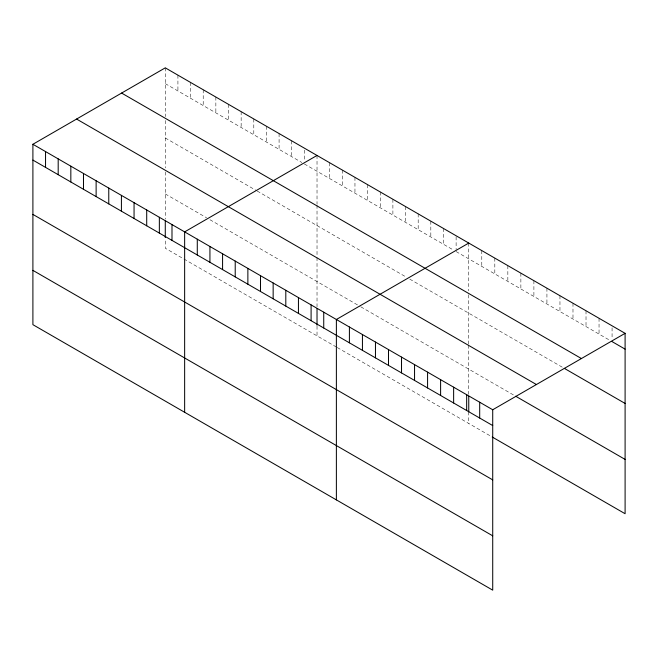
<?xml version="1.0" encoding="UTF-8"?>
<svg xmlns="http://www.w3.org/2000/svg" width="658" height="658" viewBox="0 0 658 658"><rect width="100%" height="100%" fill="white"/><g stroke="black" fill="none" stroke-linecap="round" stroke-linejoin="round"><path stroke-width="0.49" stroke-dasharray="3.29 2.47" d="M165.281 67.848L165.281 116.631M165.281 83.656L301.849 162.501M304.374 163.965L453.584 250.106M456.117 251.57L610.336 340.605M165.281 137.974L256.324 190.532M257.171 191.026L405.534 276.681M409.753 279.115L563.429 367.847M165.281 193.929L206.587 217.782M209.96 219.731L360.016 306.365M360.855 306.85L514.795 395.721M336.411 347.046L165.281 248.247L165.281 238.55M337.25 347.539L491.345 436.501M612.072 327.774L612.072 338.648M599.043 318.283L599.043 334.091M586.015 310.757L586.015 326.565M572.986 303.239L572.986 319.048M559.958 295.713L559.958 311.522M546.93 288.196L546.93 304.004M533.901 280.67L533.901 296.478M520.873 273.152L520.873 288.961M507.844 265.626L507.844 281.435M494.816 258.109L494.816 273.917M481.788 250.583L481.788 266.391M468.759 243.065L468.759 290.877M468.759 294.759L468.759 344.167M468.759 345.162L468.759 394.364M468.759 411.826L468.759 423.464M456.117 236.748L456.117 249.596M443.467 228.458L443.467 244.266M430.825 221.162L430.825 236.97M418.184 213.858L418.184 229.667M405.534 206.563L405.534 222.371M392.892 199.259L392.892 215.067M380.242 191.955L380.242 207.763M367.6 184.659L367.6 200.468M354.958 177.356L354.958 193.164M342.308 170.06L342.308 185.869M329.666 162.756L329.666 178.565M317.024 155.453L317.024 204.243M317.024 205.214L317.024 256.554M317.024 257.558L317.024 306.76M317.024 326.154L317.024 335.851M304.374 150.131L304.374 160.009M291.733 140.853L291.733 156.662M279.082 133.549L279.082 149.366M266.441 126.254L266.441 142.062M253.799 118.95L253.799 134.758M241.149 111.654L241.149 127.463M228.507 104.351L228.507 120.159M215.857 97.047L215.857 112.855M203.215 89.751L203.215 105.56M190.573 82.447L190.573 98.256M177.923 75.152L177.923 90.96M165.281 120.513L165.281 167.954M165.281 171.952L165.281 219.147"/><path stroke-width="0.99" d="M32.9 144.275L492.719 409.753L492.719 590.152L32.9 324.674L32.9 144.275L165.281 67.848L625.1 333.326L625.1 513.725L492.209 437.002M317.024 155.453L184.643 231.887L184.643 412.286M468.759 243.065L336.378 319.492L336.378 499.891M492.719 409.753L625.1 333.326M612.072 341.609L625.1 349.135M121.598 93.066L581.417 358.544M564.301 368.348L625.1 403.444M76.583 119.057L536.402 384.527M515.666 396.223L625.1 459.407M32.9 160.083L492.719 425.561M32.9 214.401L492.719 479.879M32.9 270.364L492.719 535.834M479.69 402.227L479.69 418.036M468.759 396.305L468.759 411.826M466.662 394.71L466.662 410.518M453.633 387.184L453.633 402.992M440.605 379.666L440.605 395.474M427.577 372.14L427.577 387.949M414.548 364.622L414.548 380.431M401.52 357.097L401.52 372.905M388.491 349.579L388.491 365.387M375.463 342.053L375.463 357.862M362.435 334.535L362.435 350.344M349.406 327.01L349.406 342.818M323.736 312.188L323.736 327.997M317.024 308.701L317.024 325.184M311.094 304.893L311.094 320.701M298.444 297.589L298.444 313.397M285.802 290.285L285.802 306.093M273.152 282.989L273.152 298.798M260.51 275.686L260.51 291.494M247.869 268.39L247.869 284.198M235.219 261.086L235.219 276.895M222.577 253.782L222.577 269.591M209.927 246.487L209.927 262.295M197.285 239.183L197.285 254.991M171.993 224.584L171.993 240.392M165.281 221.088L165.281 237.579M159.351 217.28L159.351 233.088M146.709 209.984L146.709 225.793M134.059 202.68L134.059 218.489M121.417 195.385L121.417 211.193M108.767 188.081L108.767 203.89M96.126 180.777L96.126 196.586M83.484 173.482L83.484 189.29M70.834 166.178L70.834 181.986M58.192 158.882L58.192 174.691M45.542 151.579L45.542 167.387"/></g></svg>
